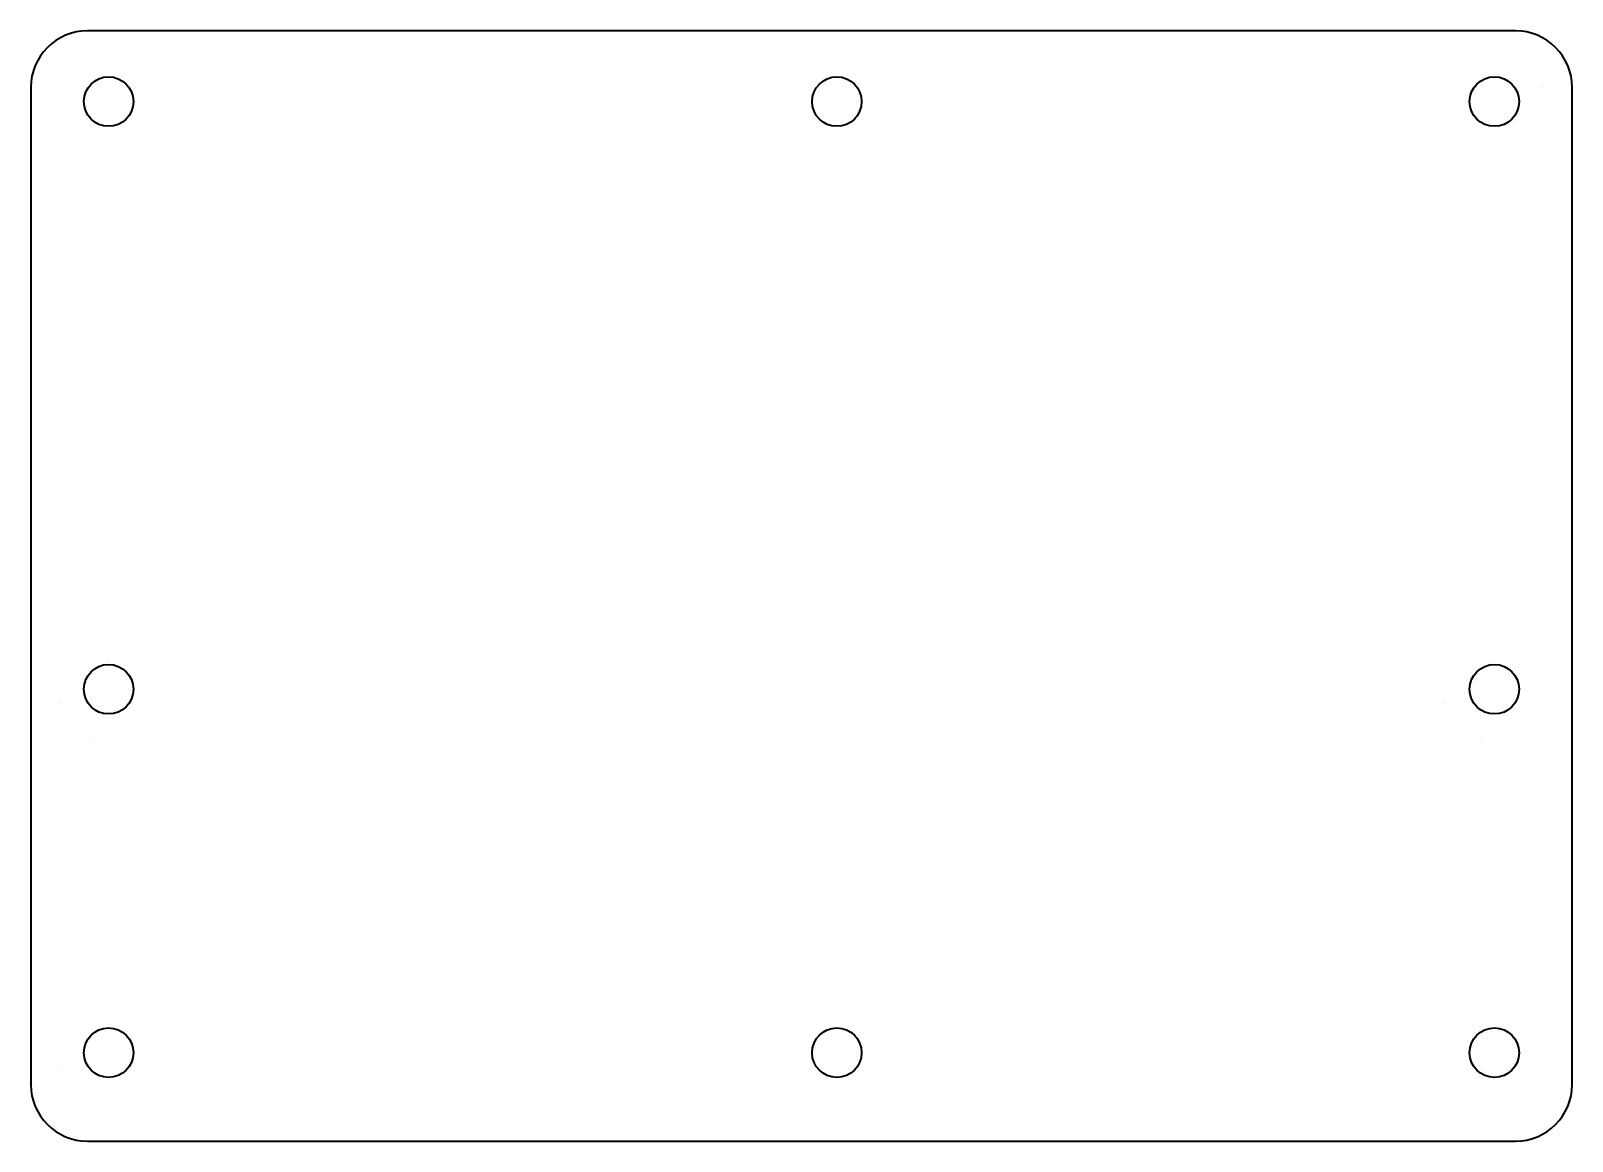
# Model space of a CAD drawing. Header units: millimetres. Extents: x 192 to 410, y 88 to 245.
import ezdxf

# ---------------------------------------------------------------- set-up
doc = ezdxf.new("R2010")
doc.units = ezdxf.units.MM
doc.header["$MEASUREMENT"] = 0
doc.layers.add('Layer 1', color=7, linetype='Continuous')

msp = doc.modelspace()

# ---------------------------------------------------------------- linework, layer by layer
at = {"layer": 'Layer 1', "color": 250, "lineweight": 35}
for points, knots in [([(200.4058, 244.5622), (200.4058, 244.5622), (402.4056, 244.5622), (402.4056, 244.5622), (406.8057, 244.5622), (410.4057, 240.9622), (410.4057, 236.5621), (410.4057, 236.5621), (410.4057, 95.5623), (410.4057, 95.5623), (410.4057, 91.1622), (406.8057, 87.5622), (402.4056, 87.5622), (402.4056, 87.5622), (200.4058, 87.5622), (200.4058, 87.5622), (196.0057, 87.5622), (192.4057, 91.1622), (192.4057, 95.5623), (192.4057, 95.5623), (192.4057, 236.5621), (192.4057, 236.5621), (192.4057, 240.9622), (196.0057, 244.5622), (200.4058, 244.5622)], [0, 0, 0, 0, 0.125, 0.125, 0.125, 0.25, 0.25, 0.25, 0.375, 0.375, 0.375, 0.5, 0.5, 0.5, 0.625, 0.625, 0.625, 0.75, 0.75, 0.75, 0.875, 0.875, 0.875, 1, 1, 1, 1]), ([(206.9057, 234.5618), (206.9057, 236.4948), (205.3387, 238.0618), (203.4057, 238.0618), (201.4727, 238.0618), (199.9057, 236.4948), (199.9057, 234.5618), (199.9057, 232.6288), (201.4727, 231.0618), (203.4057, 231.0618), (205.3387, 231.0618), (206.9057, 232.6288), (206.9057, 234.5618)], [0, 0, 0, 0, 0.25, 0.25, 0.25, 0.5, 0.5, 0.5, 0.75, 0.75, 0.75, 1, 1, 1, 1]), ([(309.9057, 234.5617), (309.9057, 236.4948), (308.3387, 238.0617), (306.4057, 238.0617), (304.4727, 238.0618), (302.9057, 236.4948), (302.9057, 234.5618), (302.9057, 232.6287), (304.4727, 231.0618), (306.4057, 231.0618), (308.3387, 231.0617), (309.9057, 232.6287), (309.9057, 234.5617)], [0, 0, 0, 0, 0.25, 0.25, 0.25, 0.5, 0.5, 0.5, 0.75, 0.75, 0.75, 1, 1, 1, 1]), ([(402.9057, 234.5618), (402.9057, 236.4948), (401.3387, 238.0618), (399.4057, 238.0618), (397.4727, 238.0618), (395.9057, 236.4948), (395.9057, 234.5618), (395.9057, 232.6288), (397.4727, 231.0618), (399.4057, 231.0618), (401.3387, 231.0618), (402.9057, 232.6288), (402.9057, 234.5618)], [0, 0, 0, 0, 0.25, 0.25, 0.25, 0.5, 0.5, 0.5, 0.75, 0.75, 0.75, 1, 1, 1, 1]), ([(206.9057, 151.4656), (206.9057, 153.3986), (205.3387, 154.9656), (203.4057, 154.9656), (201.4727, 154.9656), (199.9057, 153.3986), (199.9057, 151.4656), (199.9057, 149.5326), (201.4727, 147.9656), (203.4057, 147.9656), (205.3387, 147.9656), (206.9057, 149.5326), (206.9057, 151.4656)], [0, 0, 0, 0, 0.25, 0.25, 0.25, 0.5, 0.5, 0.5, 0.75, 0.75, 0.75, 1, 1, 1, 1]), ([(402.9057, 151.4657), (402.9057, 153.3987), (401.3387, 154.9657), (399.4057, 154.9657), (397.4727, 154.9657), (395.9057, 153.3987), (395.9057, 151.4657), (395.9057, 149.5327), (397.4727, 147.9657), (399.4057, 147.9657), (401.3387, 147.9657), (402.9057, 149.5327), (402.9057, 151.4657)], [0, 0, 0, 0, 0.25, 0.25, 0.25, 0.5, 0.5, 0.5, 0.75, 0.75, 0.75, 1, 1, 1, 1]), ([(206.9057, 100.0656), (206.9057, 101.9986), (205.3387, 103.5656), (203.4057, 103.5656), (201.4727, 103.5656), (199.9057, 101.9986), (199.9057, 100.0656), (199.9057, 98.1326), (201.4727, 96.5656), (203.4057, 96.5656), (205.3387, 96.5656), (206.9057, 98.1326), (206.9057, 100.0656)], [0, 0, 0, 0, 0.25, 0.25, 0.25, 0.5, 0.5, 0.5, 0.75, 0.75, 0.75, 1, 1, 1, 1]), ([(309.9057, 100.0655), (309.9057, 101.9986), (308.3387, 103.5654), (306.4057, 103.5654), (304.4727, 103.5655), (302.9058, 101.9986), (302.9058, 100.0656), (302.9058, 98.1325), (304.4727, 96.5657), (306.4057, 96.5657), (308.3387, 96.5655), (309.9057, 98.1325), (309.9057, 100.0655)], [0, 0, 0, 0, 0.25, 0.25, 0.25, 0.5, 0.5, 0.5, 0.75, 0.75, 0.75, 1, 1, 1, 1]), ([(402.9057, 100.0656), (402.9057, 101.9986), (401.3387, 103.5656), (399.4057, 103.5656), (397.4727, 103.5656), (395.9057, 101.9986), (395.9057, 100.0656), (395.9057, 98.1326), (397.4727, 96.5656), (399.4057, 96.5656), (401.3387, 96.5656), (402.9057, 98.1326), (402.9057, 100.0656)], [0, 0, 0, 0, 0.25, 0.25, 0.25, 0.5, 0.5, 0.5, 0.75, 0.75, 0.75, 1, 1, 1, 1])]:
    msp.add_open_spline(points, degree=3, knots=knots, dxfattribs=at)
for points in [[(406.4057, 236.5617), (406.4057, 236.5617), (406.4057, 236.5617), (406.4057, 236.5617)], [(406.4057, 236.5617), (406.4057, 236.5617), (406.4057, 236.5617), (406.4057, 236.5617)], [(309.6057, 234.5617), (309.6057, 234.5617), (309.6057, 234.5617), (309.6057, 234.5617)], [(309.6057, 234.5617), (309.6057, 234.5617), (309.6057, 234.5617), (309.6057, 234.5617)], [(402.6057, 234.5617), (402.6057, 234.5617), (402.6057, 234.5617), (402.6057, 234.5617)], [(402.6057, 234.5617), (402.6057, 234.5617), (402.6057, 234.5617), (402.6057, 234.5617)], [(206.6057, 151.4655), (206.6057, 151.4655), (206.6057, 151.4655), (206.6057, 151.4655)], [(206.6057, 151.4655), (206.6057, 151.4655), (206.6057, 151.4655), (206.6057, 151.4655)], [(402.6057, 151.4656), (402.6057, 151.4656), (402.6057, 151.4656), (402.6057, 151.4656)], [(402.6057, 151.4656), (402.6057, 151.4656), (402.6057, 151.4656), (402.6057, 151.4656)], [(196.4057, 149.4655), (196.4057, 149.4655), (196.4057, 149.4655), (196.4057, 149.4655)], [(196.4057, 149.4655), (196.4057, 149.4655), (196.4057, 149.4655), (196.4057, 149.4655)], [(392.4057, 149.4656), (392.4057, 149.4656), (392.4057, 149.4656), (392.4057, 149.4656)], [(392.4057, 149.4656), (392.4057, 149.4656), (392.4057, 149.4656), (392.4057, 149.4656)], [(201.4057, 144.4655), (201.4057, 144.4655), (201.4057, 144.4655), (201.4057, 144.4655)], [(201.4057, 144.4655), (201.4057, 144.4655), (201.4057, 144.4655), (201.4057, 144.4655)], [(397.4057, 144.4656), (397.4057, 144.4656), (397.4057, 144.4656), (397.4057, 144.4656)], [(397.4057, 144.4656), (397.4057, 144.4656), (397.4057, 144.4656), (397.4057, 144.4656)], [(206.6057, 100.0655), (206.6057, 100.0655), (206.6057, 100.0655), (206.6057, 100.0655)], [(206.6057, 100.0655), (206.6057, 100.0655), (206.6057, 100.0655), (206.6057, 100.0655)], [(196.4057, 98.0655), (196.4057, 98.0655), (196.4057, 98.0655), (196.4057, 98.0655)], [(196.4057, 98.0655), (196.4057, 98.0655), (196.4057, 98.0655), (196.4057, 98.0655)], [(201.4057, 93.0655), (201.4057, 93.0655), (201.4057, 93.0655), (201.4057, 93.0655)], [(201.4057, 93.0655), (201.4057, 93.0655), (201.4057, 93.0655), (201.4057, 93.0655)]]:
    msp.add_open_spline(points, degree=3, dxfattribs=at)

doc.saveas('drawing.dxf')
